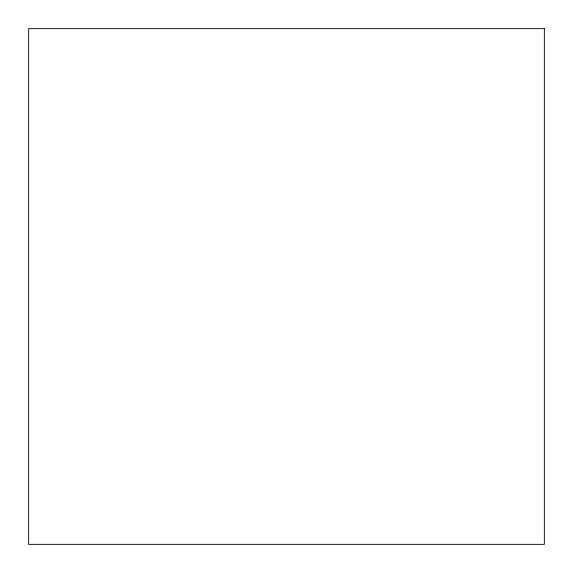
<?xml version="1.0" encoding="UTF-8"?>
<svg xmlns="http://www.w3.org/2000/svg" width="573" height="573" viewBox="0 0 573 573"><rect width="100%" height="100%" fill="white"/><g stroke="black" fill="none" stroke-linecap="round" stroke-linejoin="round"><path stroke-width="0.86" d="M544.35 28.65L28.65 28.65L28.65 544.35L544.35 544.35L544.35 28.65"/></g></svg>
